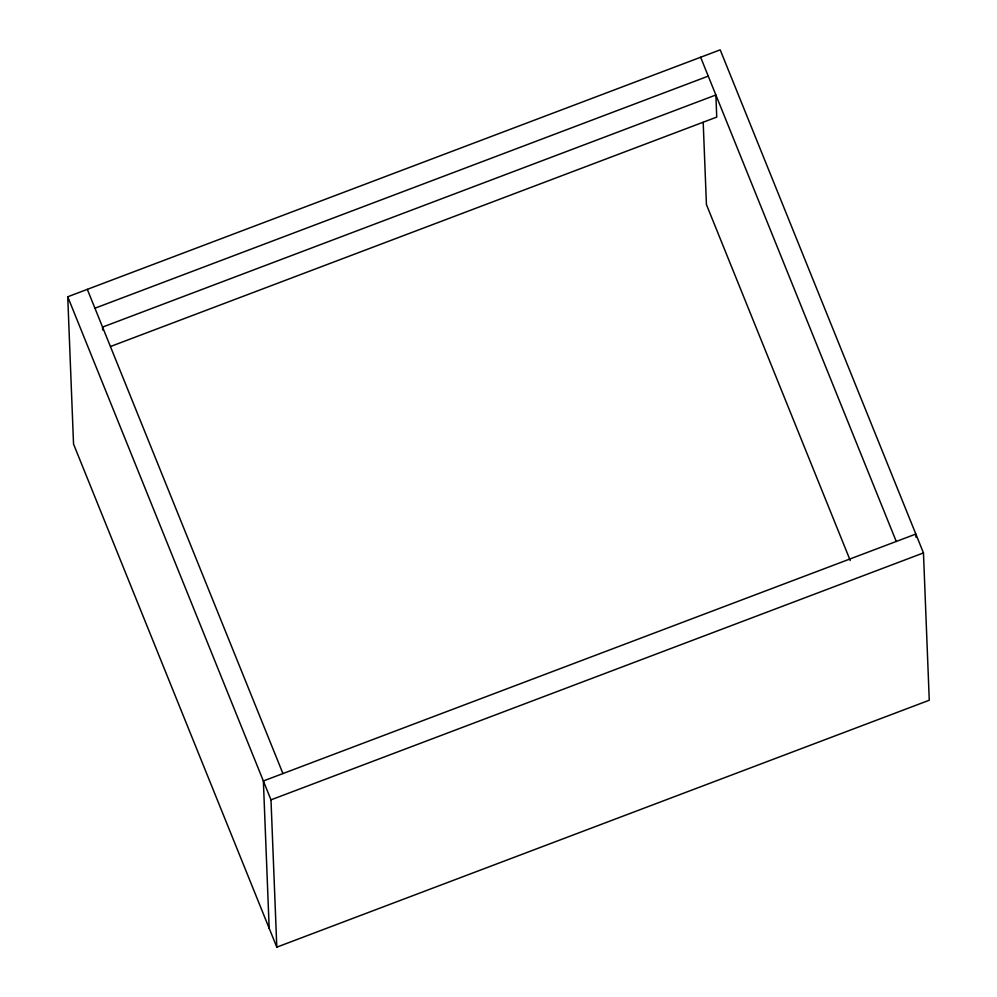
<?xml version="1.0" encoding="UTF-8"?>
<svg xmlns="http://www.w3.org/2000/svg" width="997" height="997" viewBox="0 0 997 997"><rect width="100%" height="100%" fill="white"/><g stroke="black" fill="none" stroke-linecap="round" stroke-linejoin="round"><path stroke-width="1.5" d="M67.734 296.77L720.195 49.85L923.459 552.924L929.266 700.23L276.805 947.15L73.541 444.076L67.734 296.77L270.985 799.843L276.805 947.15M94.927 308.223L708.244 76.121M110.704 346.433L716.743 117.085L715.871 94.989L102.554 327.091L102.666 330.032M270.985 799.843L923.459 552.924M700.629 57.253L896.266 541.471M850.254 560.513L706.437 204.572L703.197 122.382M87.312 289.354L282.936 773.572M915.956 537.159L915.832 534.056L263.37 780.975L269.178 928.282"/></g></svg>
